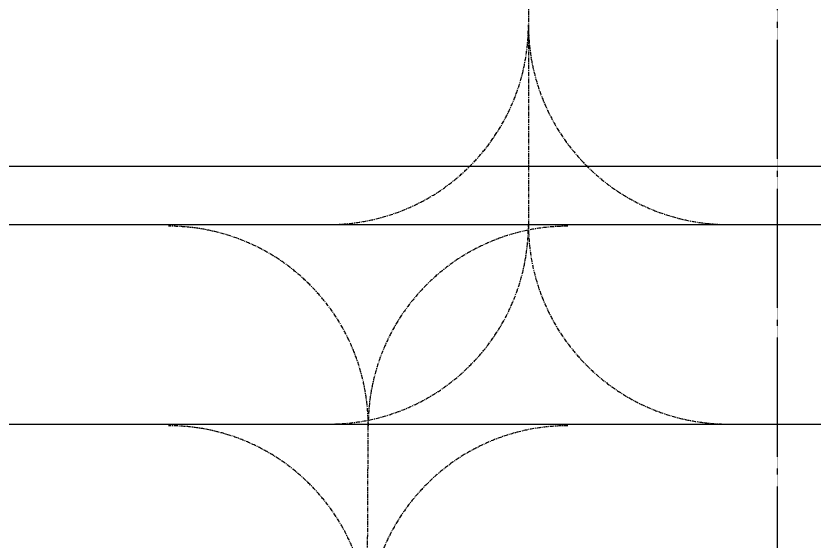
# Model space of a CAD drawing. Header units: millimetres. Extents: x 2509 to 128734, y 2492 to 91667.
# Drawn here: x 86498 to 92495, y 62424 to 66370 of the extents above; entities that cross this region are included whole.
import ezdxf
from ezdxf.enums import TextEntityAlignment as Align

# ---------------------------------------------------------------- set-up
doc = ezdxf.new("R2010")
doc.units = ezdxf.units.MM
for name, pattern in [('CENTER', [50.8, 31.75, -6.35, 6.35, -6.35]), ('DASH', [0.35, 0.25, -0.1]), ('DOTE', [2.42, 2, -0.2, 0.02, -0.2])]:
    doc.linetypes.add(name, pattern=pattern)
for name, color, linetype in [('AXIS_TEXT', 7, 'Continuous'), ('DOTE', 1, 'DOTE'), ('ROAD', 5, 'DASH')]:
    doc.layers.add(name, color=color, linetype=linetype)
doc.styles.add('COMPLEX', font='COMPLEX')

# ---------------------------------------------------------------- blocks, each defined once
blk = doc.blocks.new('12号建筑底图')
at = {"layer": 'DOTE'}
blk.add_line((101448.7, -305572.4), (101448.7, -255872.4), dxfattribs=at)
at = {"layer": 'ROAD', "ltscale": 2}
blk.add_line((93948.7, -267222.4), (109044.5, -267222.4), dxfattribs=at)
at = {"layer": 'AXIS_TEXT', "style": 'COMPLEX', "width": 0.736842}
blk.add_attdef('N', text='', height=900, dxfattribs=at).set_placement((122812.3, -249273.3), (123412.3, -249273.3), align=Align.FIT)

msp = doc.modelspace()

# ---------------------------------------------------------------- linework, layer by layer
at = {"linetype": 'Continuous'}
for p, q in [((31044.6, 64802.656), (97394.6, 64802.656)), ((31044.6, 63302.656), (97394.6, 63302.656))]:
    msp.add_line(p, q, dxfattribs=at)
at = {"linetype": 'CENTER'}
msp.add_line((89094.6, 52992.656), (89144.6, 63290.083), dxfattribs=at)
msp.add_lwpolyline([(90348.489, 73012.655), (90348.489, 64802.656)], dxfattribs=at)
for centre, start, end in [((88848.489, 66302.656), 270, 0), ((91848.489, 66302.656), 180, 270), ((87644.6, 63290.083), 0, 90), ((88848.489, 64802.656), 270, 0), ((90644.6, 63290.083), 90, 180), ((91848.489, 64802.656), 180, 270), ((87644.6, 61790.083), 0, 90), ((90644.6, 61790.083), 90, 180)]:
    msp.add_arc(centre, 1500, start, end, dxfattribs=at)

# ---------------------------------------------------------------- block references
msp.add_blockref('12号建筑底图', (-9229.066, 332462.656), dxfattribs=at)

doc.saveas('drawing.dxf')
